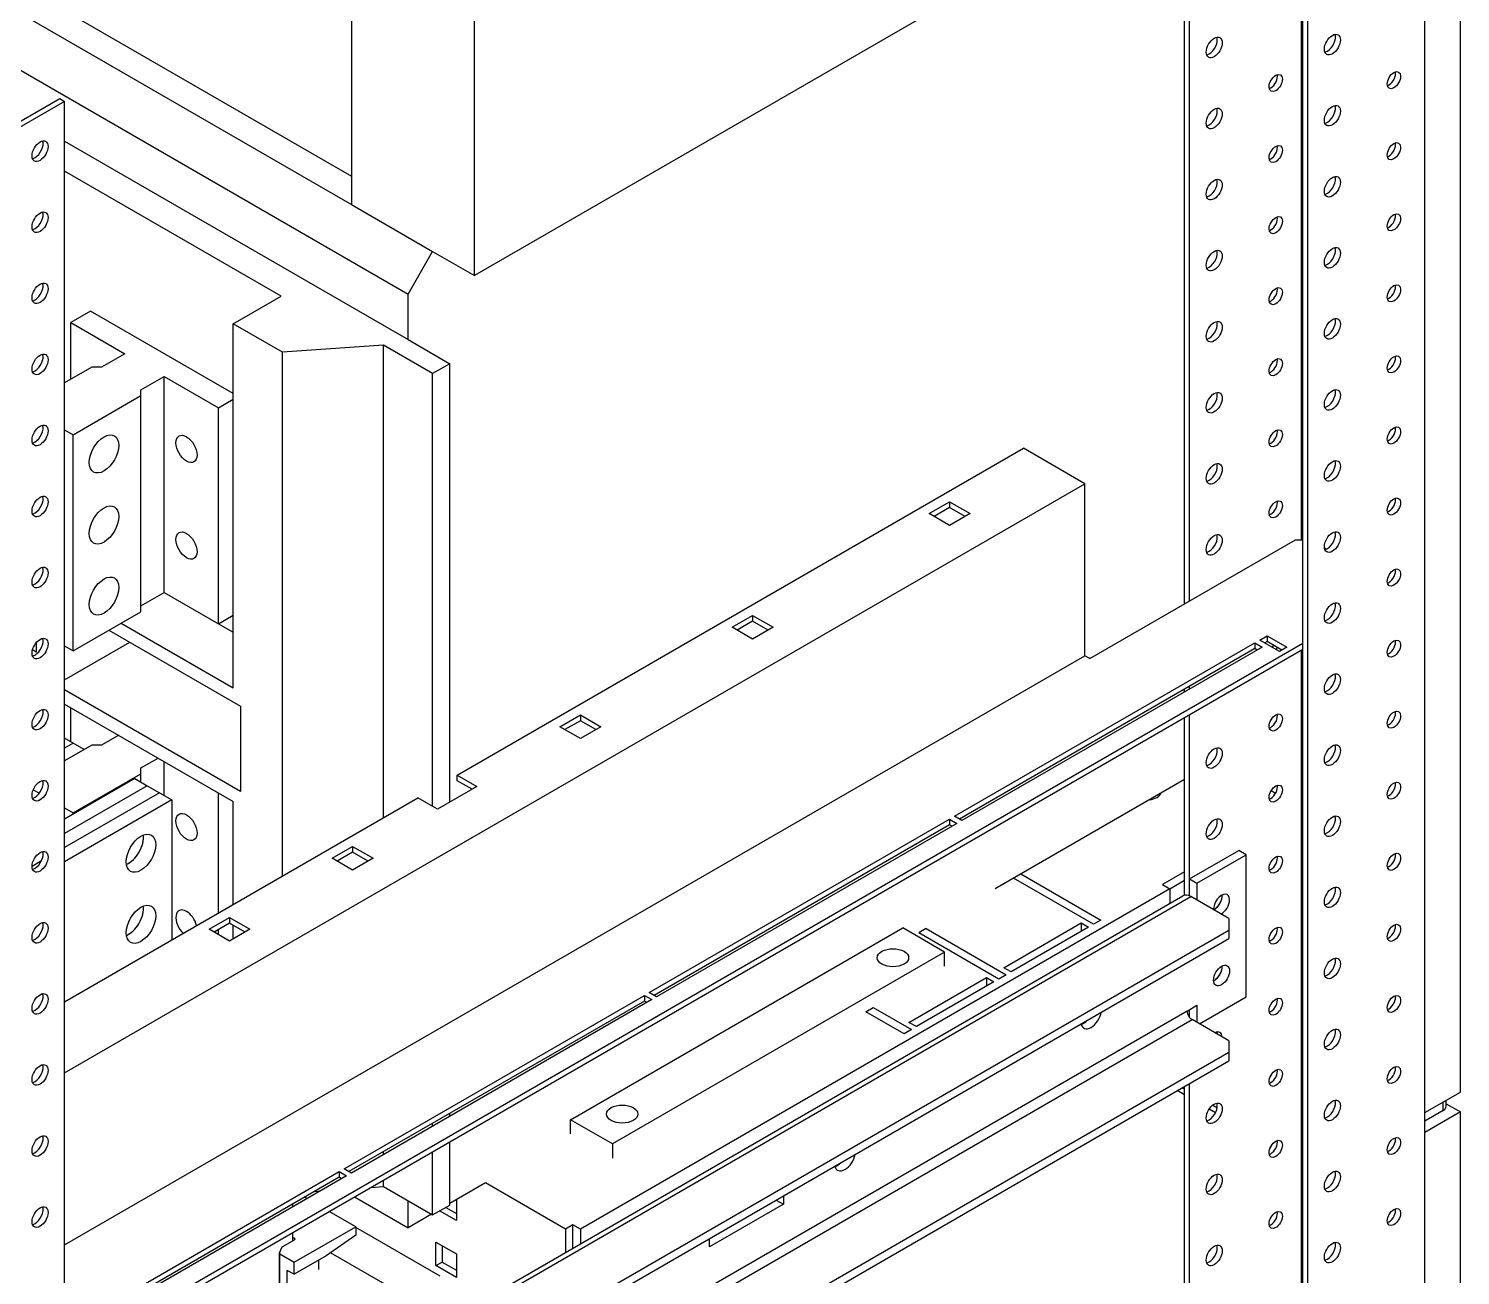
# Model space of a CAD drawing. Header units: millimetres. Extents: x -116965 to 323937, y 291661 to 566926.
# Drawn here: x -20267 to -20061.3, y 325416.1 to 325595.1 of the extents above; entities that cross this region are included whole.
import ezdxf

# ---------------------------------------------------------------- set-up
doc = ezdxf.new("R2010")
doc.units = ezdxf.units.MM
doc.layers.add('ALPHA', color=255, linetype='Continuous')

msp = doc.modelspace()

# ---------------------------------------------------------------- linework, layer by layer
at = {"layer": 'ALPHA'}
for p, q in [((-20084.152163, 325521.696279), (-20084.152163, 325706.836879)), ((-20100.945949, 325512.510693), (-20100.945949, 325697.957479)), ((-20100.238842, 325512.918941), (-20100.238842, 325697.54923)), ((-20066.474493, 325227.961634), (-20066.474493, 325697.447168)), ((-20083.975386, 325218.673986), (-20083.975386, 325688.15952)), ((-20083.268279, 325218.265737), (-20083.268279, 325687.751271)), ((-20061.347969, 325442.394049), (-20061.347969, 325684.485285)), ((-20380.076353, 325666.012047), (-20220.623774, 325573.952058)), ((-20397.046915, 325663.562558), (-20212.492046, 325557.009754)), ((-20381.84412, 325662.950185), (-20220.623774, 325569.869575)), ((-20220.623774, 325606.816045), (-20220.623774, 325569.869575)), ((-20132.235426, 325600.488198), (-20202.946104, 325559.663368)), ((-20202.946104, 325559.663368), (-20202.946105, 325596.609838)), ((-20278.606528, 325575.789178), (-20262.519848, 325585.076826)), ((-20262.519848, 325585.076826), (-20261.812742, 325584.668578)), ((-20261.812742, 325584.668578), (-20278.606528, 325574.972681)), ((-20261.812742, 325115.183044), (-20261.812742, 325584.668578)), ((-20261.812742, 325578.953098), (-20212.492045, 325550.477781)), ((-20230.700045, 325556.703568), (-20261.812742, 325574.666491)), ((-20220.623774, 325569.869575), (-20208.956512, 325563.133478)), ((-20212.492046, 325557.009754), (-20208.956512, 325563.133478)), ((-20208.956512, 325563.133478), (-20202.946104, 325559.663368)), ((-20237.594336, 325552.723147), (-20230.700045, 325556.703568)), ((-20212.492045, 325550.477781), (-20212.492046, 325557.009754)), ((-20258.100433, 325554.560264), (-20260.92886, 325552.927271)), ((-20237.594336, 325542.721064), (-20258.100433, 325554.560264)), ((-20260.92886, 325552.927271), (-20253.150685, 325548.43654)), ((-20260.92886, 325544.762305), (-20260.92886, 325552.927271)), ((-20237.594336, 325500.467366), (-20237.594336, 325552.723147)), ((-20230.523268, 325548.640664), (-20237.594336, 325552.723147)), ((-20212.492045, 325550.477781), (-20206.481638, 325547.007671)), ((-20253.150685, 325548.43654), (-20256.509442, 325546.49736)), ((-20216.027579, 325549.661285), (-20230.523268, 325548.640664)), ((-20230.523267, 325473.420918), (-20230.523268, 325548.640664)), ((-20216.027578, 325481.790008), (-20216.027579, 325549.661285)), ((-20208.956512, 325545.578802), (-20216.027579, 325549.661285)), ((-20257.923656, 325546.49736), (-20261.812742, 325544.251995)), ((-20256.509442, 325546.49736), (-20257.923656, 325546.49736)), ((-20206.481638, 325547.007671), (-20208.956512, 325545.578802)), ((-20206.481637, 325484.035374), (-20206.481638, 325547.007671)), ((-20250.852588, 325543.231374), (-20247.493831, 325545.170553)), ((-20247.493831, 325545.170553), (-20239.715656, 325540.679822)), ((-20247.49383, 325514.143684), (-20247.493831, 325545.170553)), ((-20208.956511, 325483.423002), (-20208.956512, 325545.578802)), ((-20260.575306, 325536.801463), (-20250.852588, 325542.414877)), ((-20250.852588, 325542.414877), (-20250.852588, 325543.231374)), ((-20250.852588, 325511.388008), (-20250.852588, 325542.414877)), ((-20239.715656, 325540.679822), (-20237.594336, 325541.904567)), ((-20239.715656, 325509.652952), (-20239.715656, 325540.679822)), ((-20261.812742, 325537.515897), (-20260.575306, 325536.801463)), ((-20260.575306, 325505.774593), (-20260.575306, 325536.801463)), ((-20205.420976, 325487.913733), (-20124.103696, 325534.862287)), ((-20115.264861, 325529.759183), (-20124.103696, 325534.862287)), ((-20261.812742, 325445.149725), (-20115.264861, 325529.759183)), ((-20115.264861, 325505.060161), (-20115.264861, 325529.759183)), ((-20137.644791, 325525.472576), (-20134.710298, 325527.166806)), ((-20134.710298, 325527.166806), (-20134.710298, 325526.35031)), ((-20134.710298, 325527.166806), (-20131.775805, 325525.472576)), ((-20134.710298, 325523.778345), (-20137.644791, 325525.472576)), ((-20134.710298, 325526.35031), (-20136.937684, 325525.064328)), ((-20132.482911, 325525.064328), (-20134.710298, 325526.35031)), ((-20131.775805, 325525.472576), (-20134.710298, 325523.778345)), ((-20114.557754, 325504.651913), (-20085.036046, 325521.696279)), ((-20085.036046, 325521.696279), (-20083.975386, 325521.696279)), ((-20080.632974, 325520.378909), (-20080.865449, 325520.513128)), ((-20250.852588, 325512.204504), (-20247.49383, 325514.143684)), ((-20247.49383, 325514.143684), (-20239.715656, 325509.652952)), ((-20260.575306, 325505.774593), (-20250.852588, 325511.388008)), ((-20239.715656, 325509.652952), (-20237.594336, 325510.877697)), ((-20165.929062, 325509.142644), (-20162.994569, 325510.836875)), ((-20162.994569, 325510.836875), (-20162.994569, 325510.020378)), ((-20162.994569, 325510.836875), (-20160.060076, 325509.142644)), ((-20255.448782, 325508.734394), (-20236.533675, 325497.813752)), ((-20253.681015, 325509.755014), (-20237.594336, 325500.467366)), ((-20239.715656, 325509.652952), (-20237.594336, 325508.428208)), ((-20162.994569, 325507.448414), (-20165.929062, 325509.142644)), ((-20162.994569, 325510.020378), (-20165.221955, 325508.734396)), ((-20160.767183, 325508.734396), (-20162.994569, 325510.020378)), ((-20160.060076, 325509.142644), (-20162.994569, 325507.448414)), ((-20265.878607, 325506.951632), (-20265.878607, 325505.570469)), ((-20261.812742, 325501.590049), (-20252.443578, 325506.999339)), ((-20083.975386, 325506.795217), (-20261.812742, 325404.120771)), ((-20134.003191, 325481.994133), (-20090.869677, 325506.897279)), ((-20090.869677, 325506.897279), (-20090.869677, 325506.080782)), ((-20090.869677, 325506.897279), (-20089.809017, 325506.284906)), ((-20090.162571, 325507.305527), (-20089.10191, 325507.917899)), ((-20087.334143, 325505.672534), (-20090.162571, 325507.305527)), ((-20089.10191, 325507.101403), (-20089.455464, 325506.897279)), ((-20089.10191, 325507.917899), (-20089.10191, 325507.101403)), ((-20089.10191, 325507.917899), (-20086.273483, 325506.284906)), ((-20086.98059, 325505.876658), (-20089.10191, 325507.101403)), ((-20265.878607, 325505.570469), (-20266.433373, 325505.890764)), ((-20261.812742, 325506.489027), (-20260.575306, 325505.774593)), ((-20261.812742, 325403.304275), (-20083.975386, 325505.97872)), ((-20261.812742, 325420.450703), (-20115.264861, 325505.060161)), ((-20090.869677, 325506.080782), (-20133.296084, 325481.585885)), ((-20089.809017, 325506.284906), (-20132.942531, 325481.38176)), ((-20114.557754, 325504.651913), (-20115.264861, 325505.060161)), ((-20090.516124, 325505.876658), (-20090.869677, 325506.080782)), ((-20086.273483, 325506.284906), (-20087.334143, 325505.672534)), ((-20084.152163, 325239.025163), (-20084.152163, 325505.876658)), ((-20100.238842, 325500.263244), (-20100.238842, 325500.671492)), ((-20236.533675, 325485.566303), (-20261.812742, 325500.161179)), ((-20100.945949, 325499.854996), (-20100.945949, 325500.263244)), ((-20261.812742, 325498.119938), (-20237.594335, 325484.137434)), ((-20260.928859, 325492.710648), (-20260.928859, 325497.609628)), ((-20236.533675, 325497.813752), (-20236.533675, 325485.566303)), ((-20190.677799, 325494.853954), (-20187.743306, 325496.548184)), ((-20187.743306, 325496.548184), (-20187.743306, 325495.731688)), ((-20187.743306, 325496.548184), (-20184.808813, 325494.853954)), ((-20100.238842, 325470.551805), (-20100.238842, 325496.589009)), ((-20187.743306, 325493.159724), (-20190.677799, 325494.853954)), ((-20187.743306, 325495.731688), (-20189.970693, 325494.445706)), ((-20185.51592, 325494.445706), (-20187.743306, 325495.731688)), ((-20184.808813, 325494.853954), (-20187.743306, 325493.159724)), ((-20100.945949, 325470.661837), (-20100.945949, 325496.180761)), ((-20260.575306, 325492.506524), (-20261.812742, 325493.220958)), ((-20260.575306, 325492.506524), (-20261.812742, 325491.79209)), ((-20260.575306, 325492.506524), (-20261.812742, 325491.79209)), ((-20257.923655, 325492.200338), (-20261.812742, 325489.954973)), ((-20258.984315, 325491.587966), (-20260.575306, 325492.506524)), ((-20256.509442, 325492.200338), (-20257.923655, 325492.200338)), ((-20254.034568, 325493.629207), (-20256.509442, 325492.200338)), ((-20250.852587, 325488.934352), (-20248.377714, 325490.363221)), ((-20260.575306, 325482.504441), (-20250.852587, 325488.117855)), ((-20250.852587, 325488.117855), (-20250.852587, 325488.934352)), ((-20250.852587, 325486.89311), (-20250.852587, 325488.117855)), ((-20247.49383, 325484.953931), (-20247.49383, 325489.85291)), ((-20251.736471, 325487.403421), (-20261.812742, 325481.585883)), ((-20249.968704, 325486.3828), (-20261.812742, 325479.544641)), ((-20249.968704, 325486.3828), (-20261.812742, 325479.544641)), ((-20251.736471, 325487.403421), (-20249.968704, 325486.3828)), ((-20249.968704, 325486.3828), (-20248.200937, 325485.362179)), ((-20202.592549, 325486.28074), (-20208.249403, 325483.014754)), ((-20205.420976, 325487.097237), (-20205.420976, 325487.913733)), ((-20205.420976, 325487.913733), (-20202.592549, 325486.28074)), ((-20203.299656, 325485.872492), (-20205.420976, 325487.097237)), ((-20100.945949, 325487.301361), (-20128.170175, 325471.583446)), ((-20266.318089, 325485.820039), (-20265.439124, 325485.312568)), ((-20248.200937, 325485.362179), (-20261.812742, 325477.5034)), ((-20248.200937, 325485.362179), (-20261.812742, 325477.5034)), ((-20261.812742, 325455.355932), (-20211.07783, 325484.647747)), ((-20246.43317, 325484.341558), (-20261.812742, 325475.462158)), ((-20248.200937, 325485.362179), (-20246.43317, 325484.341558)), ((-20246.43317, 325484.341558), (-20246.43317, 325464.235332)), ((-20239.715655, 325468.113691), (-20239.715656, 325485.362179)), ((-20237.594335, 325469.338435), (-20237.594335, 325484.137434)), ((-20208.249403, 325483.014754), (-20211.07783, 325484.647747)), ((-20087.89658, 325485.278656), (-20088.539474, 325485.64983)), ((-20261.812742, 325483.218875), (-20260.575306, 325482.504441)), ((-20260.575306, 325482.300317), (-20260.575306, 325482.504441)), ((-20132.942531, 325481.38176), (-20134.003191, 325481.994133)), ((-20177.843811, 325456.682739), (-20134.710298, 325481.585885)), ((-20134.710298, 325480.769388), (-20177.136705, 325456.274491)), ((-20133.649638, 325480.973512), (-20176.783151, 325456.070366)), ((-20134.710298, 325481.585885), (-20134.710298, 325480.769388)), ((-20134.710298, 325481.585885), (-20133.649638, 325480.973512)), ((-20134.356744, 325480.565264), (-20134.710298, 325480.769388)), ((-20223.381488, 325475.972471), (-20220.446995, 325477.666701)), ((-20220.446995, 325474.27824), (-20223.381488, 325475.972471)), ((-20220.446995, 325476.850204), (-20222.674381, 325475.564222)), ((-20220.446995, 325477.666701), (-20220.446995, 325476.850204)), ((-20220.446995, 325477.666701), (-20217.512502, 325475.972471)), ((-20218.219609, 325475.564222), (-20220.446995, 325476.850204)), ((-20217.512502, 325475.972471), (-20220.446995, 325474.27824)), ((-20100.238842, 325473.01267), (-20093.167774, 325477.095153)), ((-20099.178182, 325472.400298), (-20092.107114, 325476.482781)), ((-20092.107114, 325476.482781), (-20093.167774, 325477.095153)), ((-20092.107114, 325456.070366), (-20092.107114, 325476.482781)), ((-20265.149673, 325475.576822), (-20266.497324, 325474.798755)), ((-20265.149673, 325475.576822), (-20266.497324, 325474.798755)), ((-20124.457249, 325473.727105), (-20112.966764, 325467.09307)), ((-20100.945949, 325474.033291), (-20104.127929, 325472.196174)), ((-20114.027424, 325466.480698), (-20125.517909, 325473.114733)), ((-20104.127929, 325472.196174), (-20103.067269, 325471.583801)), ((-20103.067269, 325471.583801), (-20100.945949, 325472.808546)), ((-20100.238842, 325470.551805), (-20100.238842, 325473.01267)), ((-20100.238842, 325473.01267), (-20099.178182, 325472.400298)), ((-20099.178182, 325472.400298), (-20099.178182, 325469.950808)), ((-20261.812742, 325377.835281), (-20101.187065, 325470.572559)), ((-20261.812742, 325377.074322), (-20100.062065, 325470.461119)), ((-20103.067269, 325471.583801), (-20187.743306, 325422.69607)), ((-20103.067269, 325471.583801), (-20103.067269, 325469.487022)), ((-20094.581988, 325467.297194), (-20100.062065, 325470.461119)), ((-20261.812742, 325369.113481), (-20094.581988, 325465.664201)), ((-20241.059158, 325465.766263), (-20238.124664, 325467.460494)), ((-20238.124664, 325464.072033), (-20241.059158, 325465.766263)), ((-20238.124664, 325466.643997), (-20240.352051, 325465.358015)), ((-20239.715655, 325464.990592), (-20239.715655, 325465.725438)), ((-20238.124664, 325467.460494), (-20238.124664, 325466.643997)), ((-20238.124664, 325467.460494), (-20235.190171, 325465.766263)), ((-20235.897278, 325465.358015), (-20238.124664, 325466.643997)), ((-20235.190171, 325465.766263), (-20238.124664, 325464.072033)), ((-20237.594335, 325464.378219), (-20237.594335, 325466.337811)), ((-20189.15752, 325438.413627), (-20141.427812, 325465.970387)), ((-20135.417405, 325462.500277), (-20141.427812, 325465.970387)), ((-20138.069055, 325465.868325), (-20139.129715, 325465.255953)), ((-20138.069055, 325465.868326), (-20126.57857, 325459.234291)), ((-20126.932123, 325460.254912), (-20115.795191, 325466.684822)), ((-20114.734531, 325466.07245), (-20125.871463, 325459.642539)), ((-20115.795191, 325466.684822), (-20115.795191, 325465.460077)), ((-20115.795191, 325466.684822), (-20114.734531, 325466.07245)), ((-20112.966764, 325467.09307), (-20114.027424, 325466.480698)), ((-20094.581988, 325467.297194), (-20094.581988, 325465.664201)), ((-20094.581988, 325465.664201), (-20094.581988, 325464.439456)), ((-20261.812742, 325367.888736), (-20094.581988, 325464.439456)), ((-20127.63923, 325458.621919), (-20139.129715, 325465.255953)), ((-20135.417405, 325462.500277), (-20183.147112, 325434.943516)), ((-20135.417405, 325460.459036), (-20135.417405, 325462.500277)), ((-20125.871463, 325459.642539), (-20126.932123, 325460.254912)), ((-20140.543929, 325452.396132), (-20129.406997, 325458.826043)), ((-20128.346337, 325458.21367), (-20139.483268, 325451.78376)), ((-20129.406997, 325458.826043), (-20129.406997, 325457.601298)), ((-20129.406997, 325458.826043), (-20128.346337, 325458.21367)), ((-20126.57857, 325459.234291), (-20127.63923, 325458.621919)), ((-20221.684432, 325431.371345), (-20178.550918, 325456.274491)), ((-20178.550918, 325455.457994), (-20220.977325, 325430.963097)), ((-20177.490258, 325455.662118), (-20220.623772, 325430.758972)), ((-20178.550918, 325456.274491), (-20178.550918, 325455.457994)), ((-20178.550918, 325456.274491), (-20177.490258, 325455.662118)), ((-20178.197365, 325455.25387), (-20178.550918, 325455.457994)), ((-20176.783151, 325456.070366), (-20177.843811, 325456.682739)), ((-20098.824629, 325452.192008), (-20092.107114, 325456.070366)), ((-20100.592396, 325454.029125), (-20261.812742, 325360.948515)), ((-20141.251035, 325450.763139), (-20146.731113, 325453.927063)), ((-20146.731112, 325453.927063), (-20145.670453, 325454.539435)), ((-20145.670453, 325454.539436), (-20140.190375, 325451.375512)), ((-20100.592396, 325454.029125), (-20099.178182, 325454.845622)), ((-20100.238842, 325453.117894), (-20100.238842, 325454.233249)), ((-20100.238842, 325453.117894), (-20100.238842, 325454.233249)), ((-20099.178182, 325454.845622), (-20099.178182, 325452.396132)), ((-20261.812742, 325359.315522), (-20099.885289, 325452.80438)), ((-20140.190375, 325451.375512), (-20141.251035, 325450.763139)), ((-20139.483268, 325451.78376), (-20140.543929, 325452.396132)), ((-20094.581988, 325449.742518), (-20099.885289, 325452.80438)), ((-20094.581988, 325449.742518), (-20094.581988, 325448.109525)), ((-20261.812742, 325351.558804), (-20094.581988, 325448.109525)), ((-20094.581988, 325448.109525), (-20094.581988, 325446.88478)), ((-20261.812742, 325350.334059), (-20094.581988, 325446.88478)), ((-20100.945949, 325442.802297), (-20101.299502, 325443.006421)), ((-20101.299502, 325443.006421), (-20100.945949, 325442.802297)), ((-20100.945949, 325284.810209), (-20100.945949, 325443.210545)), ((-20100.238842, 325245.618373), (-20100.238842, 325443.618794)), ((-20088.597132, 325444.654167), (-20088.62205, 325444.668553)), ((-20100.945949, 325441.9858), (-20102.006609, 325442.598173)), ((-20066.474493, 325439.434249), (-20061.347969, 325442.394049)), ((-20063.822843, 325439.740435), (-20063.822843, 325440.96518)), ((-20063.383503, 325440.352807), (-20063.383503, 325441.218833)), ((-20206.481636, 325438.923938), (-20206.481636, 325439.332186)), ((-20096.514349, 325439.427215), (-20097.422598, 325439.951593)), ((-20096.286679, 325440.112266), (-20096.943161, 325440.491286)), ((-20096.943161, 325440.491286), (-20096.286679, 325440.112266)), ((-20063.822843, 325439.740435), (-20066.474493, 325438.209504)), ((-20061.347969, 325439.536311), (-20066.474493, 325436.576511)), ((-20063.383503, 325440.711527), (-20061.347969, 325439.536311)), ((-20061.347969, 325360.744391), (-20061.347969, 325439.536311)), ((-20208.95651, 325437.495069), (-20208.95651, 325437.903317)), ((-20189.15752, 325436.372387), (-20189.15752, 325438.413627)), ((-20183.147112, 325434.943516), (-20189.15752, 325438.413627)), ((-20206.481636, 325426.166178), (-20206.481636, 325435.249703)), ((-20183.147112, 325434.943516), (-20183.147112, 325432.902277)), ((-20216.027578, 325433.412586), (-20216.027578, 325433.820834)), ((-20208.95651, 325424.737309), (-20208.95651, 325433.820834)), ((-20261.812742, 325408.203254), (-20222.391539, 325430.963097)), ((-20222.391539, 325430.963097), (-20222.391539, 325430.1466)), ((-20222.391539, 325430.963097), (-20221.330878, 325430.350724)), ((-20220.623772, 325430.758972), (-20221.684432, 325431.371345)), ((-20221.330878, 325430.350724), (-20261.812742, 325406.97851)), ((-20222.391539, 325430.1466), (-20261.812742, 325407.386758)), ((-20222.037985, 325429.942476), (-20222.391539, 325430.1466)), ((-20217.839542, 325428.692214), (-20216.027578, 325428.819791)), ((-20216.027578, 325428.819791), (-20216.027578, 325429.738352)), ((-20216.027578, 325428.819791), (-20208.95651, 325424.737309)), ((-20201.355112, 325429.330102), (-20206.481636, 325426.370302)), ((-20189.864627, 325422.69607), (-20201.355112, 325429.330105)), ((-20226.987734, 325427.084737), (-20227.341288, 325427.288861)), ((-20225.892703, 325428.125202), (-20225.087387, 325428.181903)), ((-20220.181831, 325427.339892), (-20212.492044, 325422.900191)), ((-20212.492044, 325422.900191), (-20212.492044, 325426.77855)), ((-20205.544719, 325426.911231), (-20205.54472, 325423.931021)), ((-20159.635812, 325426.880614), (-20158.575152, 325426.268241)), ((-20158.575152, 325427.492986), (-20158.575152, 325426.268241)), ((-20229.109053, 325426.268241), (-20229.109053, 325425.859993)), ((-20220.005053, 325423.053284), (-20223.805754, 325425.24762)), ((-20209.133287, 325424.839371), (-20212.492044, 325422.900191)), ((-20208.95651, 325424.737309), (-20206.481636, 325426.166178)), ((-20205.54472, 325423.931021), (-20207.94888, 325425.319064)), ((-20207.064997, 325425.829374), (-20205.54472, 325424.951642)), ((-20158.575152, 325426.268241), (-20169.181753, 325420.144517)), ((-20228.843888, 325417.950181), (-20220.005053, 325423.053284)), ((-20220.005053, 325423.053284), (-20220.005053, 325421.828539)), ((-20207.89585, 325415.95997), (-20220.005053, 325422.951222)), ((-20188.803966, 325423.308442), (-20189.864627, 325422.69607)), ((-20189.864627, 325422.69607), (-20189.864627, 325419.374545)), ((-20188.803966, 325422.083698), (-20188.803966, 325423.308442)), ((-20187.743306, 325422.69607), (-20188.803966, 325423.308442)), ((-20187.743306, 325422.69607), (-20187.743306, 325420.59929)), ((-20230.558622, 325420.164928), (-20228.790855, 325421.185548)), ((-20229.109053, 325422.185758), (-20229.109053, 325421.001837)), ((-20220.005053, 325421.828539), (-20224.247694, 325418.864146)), ((-20208.479213, 325417.460286), (-20208.479213, 325420.848746)), ((-20208.479213, 325420.848746), (-20205.54472, 325419.154516)), ((-20207.595329, 325420.338436), (-20207.595329, 325417.970596)), ((-20188.803966, 325419.986917), (-20188.803966, 325422.083698)), ((-20169.181753, 325420.144517), (-20169.181753, 325421.369262)), ((-20230.978071, 325419.242138), (-20230.978071, 325400.870965)), ((-20230.969553, 325419.279496), (-20230.558622, 325420.164928)), ((-20230.904848, 325419.140076), (-20228.843888, 325417.950181)), ((-20230.904848, 325400.768903), (-20230.904848, 325419.140076)), ((-20224.247694, 325418.864657), (-20228.843888, 325416.211043)), ((-20225.308354, 325416.890669), (-20225.308354, 325418.252284)), ((-20224.248136, 325418.864401), (-20224.247694, 325418.864146)), ((-20224.247694, 325418.864146), (-20224.247694, 325418.864657)), ((-20211.07783, 325412.081611), (-20223.604239, 325419.313737)), ((-20205.54472, 325419.154516), (-20205.54472, 325415.766055)), ((-20229.904548, 325416.619291), (-20229.727772, 325416.721353)), ((-20229.904548, 325416.619291), (-20229.904548, 325402.134642)), ((-20229.727772, 325416.721353), (-20228.843888, 325416.211043)), ((-20228.843888, 325416.211043), (-20228.843888, 325417.950181)), ((-20208.479213, 325417.460286), (-20207.595329, 325417.970596)), ((-20205.54472, 325415.766055), (-20208.479213, 325417.460286)), ((-20207.595329, 325417.970596), (-20205.54472, 325416.786676))]:
    msp.add_line(p, q, dxfattribs=at)
for centre, major_axis, ratio, start_param, end_param in [((-20096.703308, 325592.425295), (0.8125, 1.407291), 0.5773502692, 2.3561944902, 8.6393797974), ((-20097.410415, 325592.833544), (0.8125, 1.407291), 0.5773502692, 3.926990817, 5.8329886172), ((-20079.732746, 325592.833544), (0.8125, 1.407291), 0.5773502692, 2.3561944902, 8.6393797974), ((-20080.439852, 325593.241792), (0.8125, 1.407291), 0.5773502692, 3.926990817, 5.8329886172), ((-20097.410415, 325592.833544), (0.8125, 1.407291), 0.5773502692, 3.5917893435, 3.926990817), ((-20080.439852, 325593.241792), (0.8125, 1.407291), 0.5773502692, 3.5917893435, 3.926990817), ((-20070.893911, 325587.73044), (0.675, 1.169134), 0.5773502692, 2.3561944902, 8.6393797974), ((-20071.601018, 325588.138688), (0.675, 1.169134), 0.5773502692, 3.926990817, 5.7318997087), ((-20087.864473, 325587.322192), (0.675, 1.169134), 0.5773502692, 2.3561944902, 8.6393797974), ((-20088.57158, 325587.73044), (0.675, 1.169134), 0.5773502692, 3.926990817, 5.7318997087), ((-20071.601018, 325588.138688), (0.675, 1.169134), 0.5773502692, 3.692878252, 3.926990817), ((-20088.57158, 325587.73044), (0.675, 1.169134), 0.5773502692, 3.692878252, 3.926990817), ((-20096.703308, 325582.219088), (0.8125, 1.407291), 0.5773502692, 2.3561944902, 8.6393797974), ((-20097.410415, 325582.627336), (0.8125, 1.407291), 0.5773502692, 3.926990817, 5.8329886172), ((-20079.732746, 325582.627336), (0.8125, 1.407291), 0.5773502692, 2.3561944902, 8.6393797974), ((-20080.439852, 325583.035585), (0.8125, 1.407291), 0.5773502692, 3.926990817, 5.8329886172), ((-20097.410415, 325582.627336), (0.8125, 1.407291), 0.5773502692, 3.5917893435, 3.926990817), ((-20080.439852, 325583.035585), (0.8125, 1.407291), 0.5773502692, 3.5917893435, 3.926990817), ((-20265.348276, 325577.524233), (0.8125, 1.407291), 0.5773502692, 2.3561944902, 8.6393797974), ((-20266.055382, 325577.932481), (0.8125, 1.407291), 0.5773502692, 3.926990817, 5.8329886172), ((-20070.893911, 325577.524233), (0.675, 1.169134), 0.5773502692, 2.3561944902, 8.6393797974), ((-20071.601018, 325577.932481), (0.675, 1.169134), 0.5773502692, 3.926990817, 5.7318997087), ((-20266.055382, 325577.932481), (0.8125, 1.407291), 0.5773502692, 3.5917893435, 3.926990817), ((-20087.864473, 325577.115985), (0.675, 1.169134), 0.5773502692, 2.3561944902, 8.6393797974), ((-20088.57158, 325577.524233), (0.675, 1.169134), 0.5773502692, 3.926990817, 5.7318997087), ((-20071.601018, 325577.932481), (0.675, 1.169134), 0.5773502692, 3.692878252, 3.926990817), ((-20088.57158, 325577.524233), (0.675, 1.169134), 0.5773502692, 3.692878252, 3.926990817), ((-20096.703308, 325572.012881), (0.8125, 1.407291), 0.5773502692, 2.3561944902, 8.6393797974), ((-20097.410415, 325572.421129), (0.8125, 1.407291), 0.5773502692, 3.926990817, 5.8329886172), ((-20079.732746, 325572.421129), (0.8125, 1.407291), 0.5773502692, 2.3561944902, 8.6393797974), ((-20080.439852, 325572.829378), (0.8125, 1.407291), 0.5773502692, 3.926990817, 5.8329886172), ((-20097.410415, 325572.421129), (0.8125, 1.407291), 0.5773502692, 3.5917893435, 3.926990817), ((-20080.439852, 325572.829378), (0.8125, 1.407291), 0.5773502692, 3.5917893435, 3.926990817), ((-20265.348276, 325567.318026), (0.8125, 1.407291), 0.5773502692, 2.3561944902, 8.6393797974), ((-20266.055382, 325567.726274), (0.8125, 1.407291), 0.5773502692, 3.926990817, 5.8329886172), ((-20087.864473, 325566.909777), (0.675, 1.169134), 0.5773502692, 2.3561944902, 8.6393797974), ((-20070.893911, 325567.318026), (0.675, 1.169134), 0.5773502692, 2.3561944902, 8.6393797974), ((-20071.601018, 325567.726274), (0.675, 1.169134), 0.5773502692, 3.926990817, 5.7318997087), ((-20266.055382, 325567.726274), (0.8125, 1.407291), 0.5773502692, 3.5917893435, 3.926990817), ((-20088.57158, 325567.318026), (0.675, 1.169134), 0.5773502692, 3.926990817, 5.7318997087), ((-20071.601018, 325567.726274), (0.675, 1.169134), 0.5773502692, 3.692878252, 3.926990817), ((-20088.57158, 325567.318026), (0.675, 1.169134), 0.5773502692, 3.692878252, 3.926990817), ((-20096.703308, 325561.806674), (0.8125, 1.407291), 0.5773502692, 2.3561944902, 8.6393797974), ((-20097.410415, 325562.214922), (0.8125, 1.407291), 0.5773502692, 3.926990817, 5.8329886172), ((-20079.732746, 325562.214922), (0.8125, 1.407291), 0.5773502692, 2.3561944902, 8.6393797974), ((-20080.439852, 325562.62317), (0.8125, 1.407291), 0.5773502692, 3.926990817, 5.8329886172), ((-20097.410415, 325562.214922), (0.8125, 1.407291), 0.5773502692, 3.5917893435, 3.926990817), ((-20080.439852, 325562.62317), (0.8125, 1.407291), 0.5773502692, 3.5917893435, 3.926990817), ((-20265.348276, 325557.111818), (0.8125, 1.407291), 0.5773502692, 2.3561944902, 8.6393797974), ((-20266.055382, 325557.520067), (0.8125, 1.407291), 0.5773502692, 3.926990817, 5.8329886172), ((-20087.864473, 325556.70357), (0.675, 1.169134), 0.5773502692, 2.3561944902, 8.6393797974), ((-20070.893911, 325557.111818), (0.675, 1.169134), 0.5773502692, 2.3561944902, 8.6393797974), ((-20071.601018, 325557.520067), (0.675, 1.169134), 0.5773502692, 3.926990817, 5.7318997087), ((-20266.055382, 325557.520067), (0.8125, 1.407291), 0.5773502692, 3.5917893435, 3.926990817), ((-20088.57158, 325557.111818), (0.675, 1.169134), 0.5773502692, 3.692878252, 3.926990817), ((-20088.57158, 325557.111818), (0.675, 1.169134), 0.5773502692, 3.926990817, 5.7318997087), ((-20071.601018, 325557.520067), (0.675, 1.169134), 0.5773502692, 3.692878252, 3.926990817), ((-20096.703308, 325551.600466), (0.8125, 1.407291), 0.5773502692, 2.3561944902, 8.6393797974), ((-20097.410415, 325552.008715), (0.8125, 1.407291), 0.5773502692, 3.926990817, 5.8329886172), ((-20079.732746, 325552.008715), (0.8125, 1.407291), 0.5773502692, 2.3561944902, 8.6393797974), ((-20080.439852, 325552.416963), (0.8125, 1.407291), 0.5773502692, 3.926990817, 5.8329886172), ((-20097.410415, 325552.008715), (0.8125, 1.407291), 0.5773502692, 3.5917893435, 3.926990817), ((-20080.439852, 325552.416963), (0.8125, 1.407291), 0.5773502692, 3.5917893435, 3.926990817), ((-20265.348276, 325546.905611), (0.8125, 1.407291), 0.5773502692, 2.3561944902, 8.6393797974), ((-20266.055382, 325547.313859), (0.8125, 1.407291), 0.5773502692, 3.926990817, 5.8329886172), ((-20087.864473, 325546.497363), (0.675, 1.169134), 0.5773502692, 2.3561944902, 8.6393797974), ((-20070.893911, 325546.905611), (0.675, 1.169134), 0.5773502692, 2.3561944902, 8.6393797974), ((-20071.601018, 325547.313859), (0.675, 1.169134), 0.5773502692, 3.926990817, 5.7318997087), ((-20266.055382, 325547.313859), (0.8125, 1.407291), 0.5773502692, 3.5917893435, 3.926990817), ((-20088.57158, 325546.905611), (0.675, 1.169134), 0.5773502692, 3.692878252, 3.926990817), ((-20088.57158, 325546.905611), (0.675, 1.169134), 0.5773502692, 3.926990817, 5.7318997087), ((-20071.601018, 325547.313859), (0.675, 1.169134), 0.5773502692, 3.692878252, 3.926990817), ((-20096.703308, 325541.394259), (0.8125, 1.407291), 0.5773502692, 2.3561944902, 8.6393797974), ((-20097.410415, 325541.802507), (0.8125, 1.407291), 0.5773502692, 3.926990817, 5.8329886172), ((-20079.732746, 325541.802507), (0.8125, 1.407291), 0.5773502692, 2.3561944902, 8.6393797974), ((-20080.439852, 325542.210756), (0.8125, 1.407291), 0.5773502692, 3.926990817, 5.8329886172), ((-20097.410415, 325541.802507), (0.8125, 1.407291), 0.5773502692, 3.5917893435, 3.926990817), ((-20080.439852, 325542.210756), (0.8125, 1.407291), 0.5773502692, 3.5917893435, 3.926990817), ((-20265.348276, 325536.699404), (0.8125, 1.407291), 0.5773502692, 2.3561944902, 8.6393797974), ((-20266.055382, 325537.107652), (0.8125, 1.407291), 0.5773502692, 3.926990817, 5.8329886172), ((-20087.864473, 325536.291156), (0.675, 1.169134), 0.5773502692, 2.3561944902, 8.6393797974), ((-20088.57158, 325536.699404), (0.675, 1.169134), 0.5773502692, 3.926990817, 5.7318997087), ((-20070.893911, 325536.699404), (0.675, 1.169134), 0.5773502692, 2.3561944902, 8.6393797974), ((-20071.601018, 325537.107652), (0.675, 1.169134), 0.5773502692, 3.926990817, 5.7318997087), ((-20266.055382, 325537.107652), (0.8125, 1.407291), 0.5773502692, 3.5917893435, 3.926990817), ((-20256.155889, 325534.045787), (1.5, 2.598076), 0.5773502692, 2.3561944902, 8.6393797974), ((-20244.31185, 325534.760222), (-1.075, 1.861955), 0.5773502606, 0.7853981559, 7.0685834631), ((-20088.57158, 325536.699404), (0.675, 1.169134), 0.5773502692, 3.692878252, 3.926990817), ((-20071.601018, 325537.107652), (0.675, 1.169134), 0.5773502692, 3.692878252, 3.926990817), ((-20096.703308, 325531.188052), (0.8125, 1.407291), 0.5773502692, 2.3561944902, 8.6393797974), ((-20097.410415, 325531.5963), (0.8125, 1.407291), 0.5773502692, 3.926990817, 5.8329886172), ((-20079.732746, 325531.5963), (0.8125, 1.407291), 0.5773502692, 2.3561944902, 8.6393797974), ((-20080.439852, 325532.004548), (0.8125, 1.407291), 0.5773502692, 3.926990817, 5.8329886172), ((-20097.410415, 325531.5963), (0.8125, 1.407291), 0.5773502692, 3.5917893435, 3.926990817), ((-20080.439852, 325532.004548), (0.8125, 1.407291), 0.5773502692, 3.5917893435, 3.926990817), ((-20265.348276, 325526.493197), (0.8125, 1.407291), 0.5773502692, 2.3561944902, 8.6393797974), ((-20266.055382, 325526.901445), (0.8125, 1.407291), 0.5773502692, 3.926990817, 5.8329886172), ((-20087.864473, 325526.084948), (0.675, 1.169134), 0.5773502692, 2.3561944902, 8.6393797974), ((-20088.57158, 325526.493197), (0.675, 1.169134), 0.5773502692, 3.926990817, 5.7318997087), ((-20070.893911, 325526.493197), (0.675, 1.169134), 0.5773502692, 2.3561944902, 8.6393797974), ((-20071.601018, 325526.901445), (0.675, 1.169134), 0.5773502692, 3.926990817, 5.7318997087), ((-20266.055382, 325526.901445), (0.8125, 1.407291), 0.5773502692, 3.5917893435, 3.926990817), ((-20256.155889, 325523.83958), (1.5, 2.598076), 0.5773502692, 2.3561944902, 8.6393797974), ((-20088.57158, 325526.493197), (0.675, 1.169134), 0.5773502692, 3.692878252, 3.926990817), ((-20071.601018, 325526.901445), (0.675, 1.169134), 0.5773502692, 3.692878252, 3.926990817), ((-20244.31185, 325520.87978), (-1.075, 1.861955), 0.5773502606, 0.7853981559, 7.0685834631), ((-20079.732746, 325521.390093), (0.8125, 1.407291), 0.5773502692, 2.3561944902, 8.6393797974), ((-20096.703308, 325520.981845), (0.8125, 1.407291), 0.5773502692, 2.3561944902, 8.6393797974), ((-20097.410415, 325521.390093), (0.8125, 1.407291), 0.5773502692, 3.926990817, 5.8329886172), ((-20080.439852, 325521.798341), (0.8125, 1.407291), 0.5773502692, 3.926990817, 5.8329886172), ((-20097.410415, 325521.390093), (0.8125, 1.407291), 0.5773502692, 3.5917893435, 3.926990817), ((-20080.439852, 325521.798341), (0.8125, 1.407291), 0.5773502692, 3.5917893435, 3.926990817), ((-20265.348276, 325516.286989), (0.8125, 1.407291), 0.5773502692, 2.3561944902, 8.6393797974), ((-20266.055382, 325516.695238), (0.8125, 1.407291), 0.5773502692, 3.926990817, 5.8329886172), ((-20070.893911, 325516.286989), (0.675, 1.169134), 0.5773502692, 2.3561944902, 8.6393797974), ((-20071.601018, 325516.695238), (0.675, 1.169134), 0.5773502692, 3.926990817, 5.7318997087), ((-20266.055382, 325516.695238), (0.8125, 1.407291), 0.5773502692, 3.5917893435, 3.926990817), ((-20256.155889, 325513.633373), (1.5, 2.598076), 0.5773502692, 2.3561944902, 8.6393797974), ((-20071.601018, 325516.695238), (0.675, 1.169134), 0.5773502692, 3.692878252, 3.926990817), ((-20079.732746, 325511.183886), (0.8125, 1.407291), 0.5773502692, 2.3561944902, 8.6393797974), ((-20080.439852, 325511.592134), (0.8125, 1.407291), 0.5773502692, 3.926990817, 5.8329886172), ((-20080.439852, 325511.592134), (0.8125, 1.407291), 0.5773502692, 3.5917893435, 3.926990817), ((-20265.348276, 325506.080782), (0.8125, 1.407291), 0.5773502692, 2.3561944902, 8.6393797974), ((-20266.055382, 325506.48903), (0.8125, 1.407291), 0.5773502692, 3.926990817, 5.8329886172), ((-20070.893911, 325506.080782), (0.675, 1.169134), 0.5773502692, 2.3561944902, 8.6393797974), ((-20071.601018, 325506.48903), (0.675, 1.169134), 0.5773502692, 3.926990817, 5.7318997087), ((-20266.055382, 325506.48903), (0.8125, 1.407291), 0.5773502692, 3.5917893435, 3.926990817), ((-20087.864473, 325505.672534), (0.675, 1.169134), 0.5773502692, 1.0947035743, 1.3730923532), ((-20088.57158, 325506.080782), (0.675, 1.169134), 0.5773502692, 4.9100929539, 5.1884817329), ((-20071.601018, 325506.48903), (0.675, 1.169134), 0.5773502692, 3.692878252, 3.926990817), ((-20079.732746, 325500.977678), (0.8125, 1.407291), 0.5773502692, 2.3561944902, 8.6393797974), ((-20080.439852, 325501.385927), (0.8125, 1.407291), 0.5773502692, 3.926990817, 5.8329886172), ((-20080.439852, 325501.385927), (0.8125, 1.407291), 0.5773502692, 3.5917893435, 3.926990817), ((-20265.348276, 325495.874575), (0.8125, 1.407291), 0.5773502692, 2.3561944902, 8.6393797974), ((-20266.055382, 325496.282823), (0.8125, 1.407291), 0.5773502692, 3.926990817, 5.8329886172), ((-20087.864473, 325495.466326), (0.675, 1.169134), 0.5773502692, 2.3561944902, 8.6393797974), ((-20088.57158, 325495.874575), (0.675, 1.169134), 0.5773502692, 3.926990817, 5.7318997087), ((-20070.893911, 325495.874575), (0.675, 1.169134), 0.5773502692, 2.3561944902, 8.6393797974), ((-20071.601018, 325496.282823), (0.675, 1.169134), 0.5773502692, 3.926990817, 5.7318997087), ((-20266.055382, 325496.282823), (0.8125, 1.407291), 0.5773502692, 3.5917893435, 3.926990817), ((-20088.57158, 325495.874575), (0.675, 1.169134), 0.5773502692, 3.692878252, 3.926990817), ((-20071.601018, 325496.282823), (0.675, 1.169134), 0.5773502692, 3.692878252, 3.926990817), ((-20079.732746, 325490.771471), (0.8125, 1.407291), 0.5773502692, 2.3561944902, 8.6393797974), ((-20080.439852, 325491.179719), (0.8125, 1.407291), 0.5773502692, 3.926990817, 5.8329886172), ((-20096.703308, 325490.363223), (0.8125, 1.407291), 0.5773502692, 2.3561944902, 8.6393797974), ((-20097.410415, 325490.771471), (0.8125, 1.407291), 0.5773502692, 3.926990817, 5.8329886172), ((-20097.410415, 325490.771471), (0.8125, 1.407291), 0.5773502692, 3.5917893435, 3.926990817), ((-20080.439852, 325491.179719), (0.8125, 1.407291), 0.5773502692, 3.5917893435, 3.926990817), ((-20265.348276, 325485.668368), (0.8125, 1.407291), 0.5773502692, 2.3561944902, 8.6393797974), ((-20266.055382, 325486.076616), (0.8125, 1.407291), 0.5773502692, 3.926990817, 5.8329886172), ((-20087.864473, 325485.260119), (0.675, 1.169134), 0.5773502692, 2.3561944902, 8.6393797974), ((-20088.57158, 325485.668368), (0.675, 1.169134), 0.5773502692, 3.926990817, 5.7318997087), ((-20070.893911, 325485.668368), (0.675, 1.169134), 0.5773502692, 2.3561944902, 8.6393797974), ((-20071.601018, 325486.076616), (0.675, 1.169134), 0.5773502692, 3.926990817, 5.7318997087), ((-20266.055382, 325486.076616), (0.8125, 1.407291), 0.5773502692, 3.5917893435, 3.926990817), ((-20106.426026, 325485.566305), (-2.125, 0), 0.5773502606, 1.7530023183, 2.9593867366), ((-20106.426026, 325484.34156), (-2.125, 0), 0.5773502606, 3.6641919888, 3.8090711506), ((-20088.57158, 325485.668368), (0.675, 1.169134), 0.5773502692, 3.692878252, 3.926990817), ((-20071.601018, 325486.076616), (0.675, 1.169134), 0.5773502692, 3.692878252, 3.926990817), ((-20244.31185, 325480.4632), (-1.075, 1.861955), 0.5773502606, 0.7853981559, 7.0685834631), ((-20079.732746, 325480.565264), (0.8125, 1.407291), 0.5773502692, 2.3561944902, 8.6393797974), ((-20080.439852, 325480.973512), (0.8125, 1.407291), 0.5773502692, 3.926990817, 5.8329886172), ((-20096.703308, 325480.157016), (0.8125, 1.407291), 0.5773502692, 2.3561944902, 8.6393797974), ((-20097.410415, 325480.565264), (0.8125, 1.407291), 0.5773502692, 3.926990817, 5.8329886172), ((-20250.852587, 325476.686903), (1.5, 2.598076), 0.5773502692, 2.3561944902, 8.6393797974), ((-20252.620354, 325477.707524), (1.5, 2.598076), 0.5773502692, 3.7717298997, 5.6530480611), ((-20252.620354, 325477.707524), (1.5, 2.598076), 0.5773502692, 3.9269908319, 5.6530480611), ((-20097.410415, 325480.565264), (0.8125, 1.407291), 0.5773502692, 3.5917893435, 3.926990817), ((-20080.439852, 325480.973512), (0.8125, 1.407291), 0.5773502692, 3.5917893435, 3.926990817), ((-20265.348276, 325475.46216), (0.8125, 1.407291), 0.5773502692, 2.3561944902, 8.6393797974), ((-20266.055382, 325475.870409), (0.8125, 1.407291), 0.5773502692, 3.926990817, 5.8329886172), ((-20087.864473, 325475.053912), (0.675, 1.169134), 0.5773502692, 2.3561944902, 8.6393797974), ((-20088.57158, 325475.46216), (0.675, 1.169134), 0.5773502692, 3.926990817, 5.7318997087), ((-20070.893911, 325475.46216), (0.675, 1.169134), 0.5773502692, 2.3561944902, 8.6393797974), ((-20071.601018, 325475.870409), (0.675, 1.169134), 0.5773502692, 3.926990817, 5.7318997087), ((-20266.055382, 325475.870409), (0.8125, 1.407291), 0.5773502692, 3.5917893435, 3.926990817), ((-20252.620354, 325477.707524), (1.5, 2.598076), 0.5773502692, 3.7717298997, 3.9269908319), ((-20088.57158, 325475.46216), (0.675, 1.169134), 0.5773502692, 3.692878252, 3.926990817), ((-20071.601018, 325475.870409), (0.675, 1.169134), 0.5773502692, 3.692878252, 3.926990817), ((-20079.732746, 325470.359057), (0.8125, 1.407291), 0.5773502692, 2.3561944902, 8.6393797974), ((-20080.439852, 325470.767305), (0.8125, 1.407291), 0.5773502692, 3.926990817, 5.8329886172), ((-20250.852587, 325466.480696), (1.5, 2.598076), 0.5773502692, 2.3561944902, 8.6393797974), ((-20100.062065, 325468.624001), (-1.125, 1.948557), 0.5773502692, 5.4977871438, 6.2831853072), ((-20095.642648, 325469.338436), (0.8125, 1.407291), 0.5773502692, 5.4977871438, 8.7196052385), ((-20096.703308, 325469.950808), (0.8125, 1.407291), 0.5773502692, 3.8527538677, 5.5720240931), ((-20096.703308, 325469.950808), (0.8125, 1.407291), 0.5773502692, 3.926990817, 5.5720240931), ((-20095.642648, 325469.338436), (0.8125, 1.407291), 0.5773502692, 3.8467653759, 5.4977871438), ((-20252.620354, 325467.501316), (1.5, 2.598076), 0.5773502692, 3.7717298997, 5.6530480611), ((-20252.620354, 325467.501316), (1.5, 2.598076), 0.5773502692, 3.9269908319, 5.6530480611), ((-20244.311849, 325466.582758), (-1.075, 1.861955), 0.5773502606, 5.4977871363, 8.3232331306), ((-20244.311849, 325466.582758), (-1.075, 1.861955), 0.5773502606, 4.2431374689, 5.4977871363), ((-20096.703308, 325469.950808), (0.8125, 1.407291), 0.5773502692, 3.8527538677, 3.926990817), ((-20080.439852, 325470.767305), (0.8125, 1.407291), 0.5773502692, 3.5917893435, 3.926990817), ((-20265.348276, 325465.255953), (0.8125, 1.407291), 0.5773502692, 2.3561944902, 8.6393797974), ((-20266.055382, 325465.664201), (0.8125, 1.407291), 0.5773502692, 3.926990817, 5.8329886172), ((-20087.864473, 325464.847705), (0.675, 1.169134), 0.5773502692, 2.3561944902, 8.6393797974), ((-20088.57158, 325465.255953), (0.675, 1.169134), 0.5773502692, 3.926990817, 5.7318997087), ((-20070.893911, 325465.255953), (0.675, 1.169134), 0.5773502692, 2.3561944902, 8.6393797974), ((-20071.601018, 325465.664201), (0.675, 1.169134), 0.5773502692, 3.926990817, 5.7318997087), ((-20266.055382, 325465.664201), (0.8125, 1.407291), 0.5773502692, 3.5917893435, 3.926990817), ((-20252.620354, 325467.501316), (1.5, 2.598076), 0.5773502692, 3.7717298997, 3.9269908319), ((-20088.57158, 325465.255953), (0.675, 1.169134), 0.5773502692, 3.692878252, 3.926990817), ((-20071.601018, 325465.664201), (0.675, 1.169134), 0.5773502692, 3.692878252, 3.926990817), ((-20142.842026, 325461.68378), (-2.25, 0), 0.5773502778, 2.3561944827, 8.6393797899), ((-20079.732746, 325460.152849), (0.8125, 1.407291), 0.5773502692, 2.3561944902, 8.6393797974), ((-20080.439852, 325460.561098), (0.8125, 1.407291), 0.5773502692, 3.926990817, 5.8329886172), ((-20095.642648, 325459.132229), (0.8125, 1.407291), 0.5773502692, 2.3561944902, 8.6393797974), ((-20096.703308, 325459.744601), (0.8125, 1.407291), 0.5773502692, 3.8527538677, 5.5720240931), ((-20096.703308, 325459.744601), (0.8125, 1.407291), 0.5773502692, 3.926990817, 5.5720240931), ((-20096.703308, 325459.744601), (0.8125, 1.407291), 0.5773502692, 3.8527538677, 3.926990817), ((-20080.439852, 325460.561098), (0.8125, 1.407291), 0.5773502692, 3.5917893435, 3.926990817), ((-20265.348276, 325455.049746), (0.8125, 1.407291), 0.5773502692, 2.3561944902, 8.6393797974), ((-20266.055382, 325455.457994), (0.8125, 1.407291), 0.5773502692, 3.926990817, 5.8329886172), ((-20087.864473, 325454.641497), (0.675, 1.169134), 0.5773502692, 2.3561944902, 8.6393797974), ((-20088.57158, 325455.049746), (0.675, 1.169134), 0.5773502692, 3.926990817, 5.7318997087), ((-20070.893911, 325455.049746), (0.675, 1.169134), 0.5773502692, 2.3561944902, 8.6393797974), ((-20071.601018, 325455.457994), (0.675, 1.169134), 0.5773502692, 3.926990817, 5.7318997087), ((-20266.055382, 325455.457994), (0.8125, 1.407291), 0.5773502692, 3.5917893435, 3.926990817), ((-20114.380978, 325453.416753), (1.0625, 1.840304), 0.5773502692, 2.593715661, 5.260265973), ((-20099.885289, 325453.620877), (-0.5, 0.866025), 0.5773502692, 0.7853981634, 2.3561944902), ((-20088.57158, 325455.049746), (0.675, 1.169134), 0.5773502692, 3.692878252, 3.926990817), ((-20071.601018, 325455.457994), (0.675, 1.169134), 0.5773502692, 3.692878252, 3.926990817), ((-20115.441638, 325454.029125), (1.0625, 1.840304), 0.5773502692, 3.6641919759, 4.2716919968), ((-20096.703308, 325449.538394), (0.8125, 1.407291), 0.5773502692, 5.5780125849, 6.9883580295), ((-20079.732746, 325449.946642), (0.8125, 1.407291), 0.5773502692, 2.3561944902, 8.6393797974), ((-20080.439852, 325450.35489), (0.8125, 1.407291), 0.5773502692, 3.926990817, 5.8329886172), ((-20097.410415, 325449.946642), (0.8125, 1.407291), 0.5773502692, 5.5780125849, 5.8329886172), ((-20080.439852, 325450.35489), (0.8125, 1.407291), 0.5773502692, 3.5917893435, 3.926990817), ((-20265.348276, 325444.843538), (0.8125, 1.407291), 0.5773502692, 2.3561944902, 8.6393797974), ((-20266.055382, 325445.251787), (0.8125, 1.407291), 0.5773502692, 3.926990817, 5.8329886172), ((-20087.864473, 325444.43529), (0.675, 1.169134), 0.5773502692, 2.3561944902, 8.6393797974), ((-20089.278687, 325445.251787), (0.775, 1.342339), 0.5773502692, 4.5048673228, 4.919910638), ((-20088.57158, 325444.843538), (0.675, 1.169134), 0.5773502692, 3.926990817, 5.7318997087), ((-20070.893911, 325444.843538), (0.675, 1.169134), 0.5773502692, 2.3561944902, 8.6393797974), ((-20071.601018, 325445.251787), (0.675, 1.169134), 0.5773502692, 3.926990817, 5.7318997087), ((-20266.055382, 325445.251787), (0.8125, 1.407291), 0.5773502692, 3.5917893435, 3.926990817), ((-20088.57158, 325444.843538), (0.675, 1.169134), 0.5773502692, 3.692878252, 3.926990817), ((-20071.601018, 325445.251787), (0.675, 1.169134), 0.5773502692, 3.692878252, 3.926990817), ((-20096.703308, 325439.332187), (0.8125, 1.407291), 0.5773502692, 2.3561944902, 8.6393797974), ((-20097.410415, 325439.740435), (0.8125, 1.407291), 0.5773502692, 3.926990817, 5.8329886172), ((-20079.732746, 325439.740435), (0.8125, 1.407291), 0.5773502692, 2.3561944902, 8.6393797974), ((-20080.439852, 325440.148683), (0.8125, 1.407291), 0.5773502692, 3.926990817, 5.8329886172), ((-20181.732899, 325439.230123), (-2.25, 0), 0.5773502778, 2.3561944827, 8.6393797899), ((-20080.439852, 325440.148683), (0.8125, 1.407291), 0.5773502692, 3.5917893435, 3.926990817), ((-20064.883503, 325440.352807), (-1.5, 0), 0.5773502692, 2.3561944902, 3.1415926536), ((-20097.410415, 325439.740435), (0.8125, 1.407291), 0.5773502692, 3.5917893435, 3.926990817), ((-20265.348276, 325434.637331), (0.8125, 1.407291), 0.5773502692, 2.3561944902, 8.6393797974), ((-20266.055382, 325435.045579), (0.8125, 1.407291), 0.5773502692, 3.926990817, 5.8329886172), ((-20087.864473, 325434.229083), (0.675, 1.169134), 0.5773502692, 2.3561944902, 8.6393797974), ((-20089.278687, 325435.045579), (0.775, 1.342339), 0.5773502692, 4.5048673228, 4.919910638), ((-20088.57158, 325434.637331), (0.675, 1.169134), 0.5773502692, 3.926990817, 5.7318997087), ((-20070.893911, 325434.637331), (0.675, 1.169134), 0.5773502692, 2.3561944902, 8.6393797974), ((-20071.601018, 325435.045579), (0.675, 1.169134), 0.5773502692, 3.926990817, 5.7318997087), ((-20266.055382, 325435.045579), (0.8125, 1.407291), 0.5773502692, 3.5917893435, 3.926990817), ((-20149.736317, 325433.004338), (1.0625, 1.840304), 0.5773502692, 2.593715661, 5.260265973), ((-20088.57158, 325434.637331), (0.675, 1.169134), 0.5773502692, 3.692878252, 3.926990817), ((-20071.601018, 325435.045579), (0.675, 1.169134), 0.5773502692, 3.692878252, 3.926990817), ((-20150.796977, 325433.61671), (1.0625, 1.840304), 0.5773502692, 3.6641919759, 4.2716919968), ((-20096.703308, 325429.125979), (0.8125, 1.407291), 0.5773502692, 2.3561944902, 8.6393797974), ((-20097.410415, 325429.534228), (0.8125, 1.407291), 0.5773502692, 3.926990817, 5.8329886172), ((-20079.732746, 325429.534228), (0.8125, 1.407291), 0.5773502692, 2.3561944902, 8.6393797974), ((-20080.439852, 325429.942476), (0.8125, 1.407291), 0.5773502692, 3.926990817, 5.8329886172), ((-20080.439852, 325429.942476), (0.8125, 1.407291), 0.5773502692, 3.5917893435, 3.926990817), ((-20097.410415, 325429.534228), (0.8125, 1.407291), 0.5773502692, 3.5917893435, 3.926990817), ((-20265.348276, 325424.431124), (0.8125, 1.407291), 0.5773502692, 2.3561944902, 8.6393797974), ((-20266.055382, 325424.839372), (0.8125, 1.407291), 0.5773502692, 3.926990817, 5.8329886172), ((-20087.864473, 325424.022876), (0.675, 1.169134), 0.5773502692, 2.3561944902, 8.6393797974), ((-20088.57158, 325424.431124), (0.675, 1.169134), 0.5773502692, 3.926990817, 5.7318997087), ((-20070.893911, 325424.431124), (0.675, 1.169134), 0.5773502692, 2.3561944902, 8.6393797974), ((-20071.601018, 325424.839372), (0.675, 1.169134), 0.5773502692, 3.926990817, 5.7318997087), ((-20266.055382, 325424.839372), (0.8125, 1.407291), 0.5773502692, 3.5917893435, 3.926990817), ((-20088.57158, 325424.431124), (0.675, 1.169134), 0.5773502692, 3.692878252, 3.926990817), ((-20071.601018, 325424.839372), (0.675, 1.169134), 0.5773502692, 3.692878252, 3.926990817), ((-20228.967632, 325421.28761), (-0.25, 0), 0.5773502778, 2.3561944827, 5.3136532111), ((-20096.703308, 325418.919772), (0.8125, 1.407291), 0.5773502692, 2.3561944902, 8.6393797974), ((-20097.410415, 325419.32802), (0.8125, 1.407291), 0.5773502692, 3.926990817, 5.8329886172), ((-20079.732746, 325419.32802), (0.8125, 1.407291), 0.5773502692, 2.3561944902, 8.6393797974), ((-20080.439852, 325419.736269), (0.8125, 1.407291), 0.5773502692, 3.926990817, 5.8329886172), ((-20230.728071, 325419.242138), (-0.25, 0), 0.5773502778, 6.0213859119, 7.0685834631), ((-20080.439852, 325419.736269), (0.8125, 1.407291), 0.5773502692, 3.5917893435, 3.926990817), ((-20229.727772, 325416.517229), (-0.125, 0.216506), 0.5773502606, 5.4977871363, 7.0685834631), ((-20097.410415, 325419.32802), (0.8125, 1.407291), 0.5773502692, 3.5917893435, 3.926990817)]:
    msp.add_ellipse(centre, major_axis=major_axis, ratio=ratio, start_param=start_param, end_param=end_param, dxfattribs=at)

doc.saveas('drawing.dxf')
